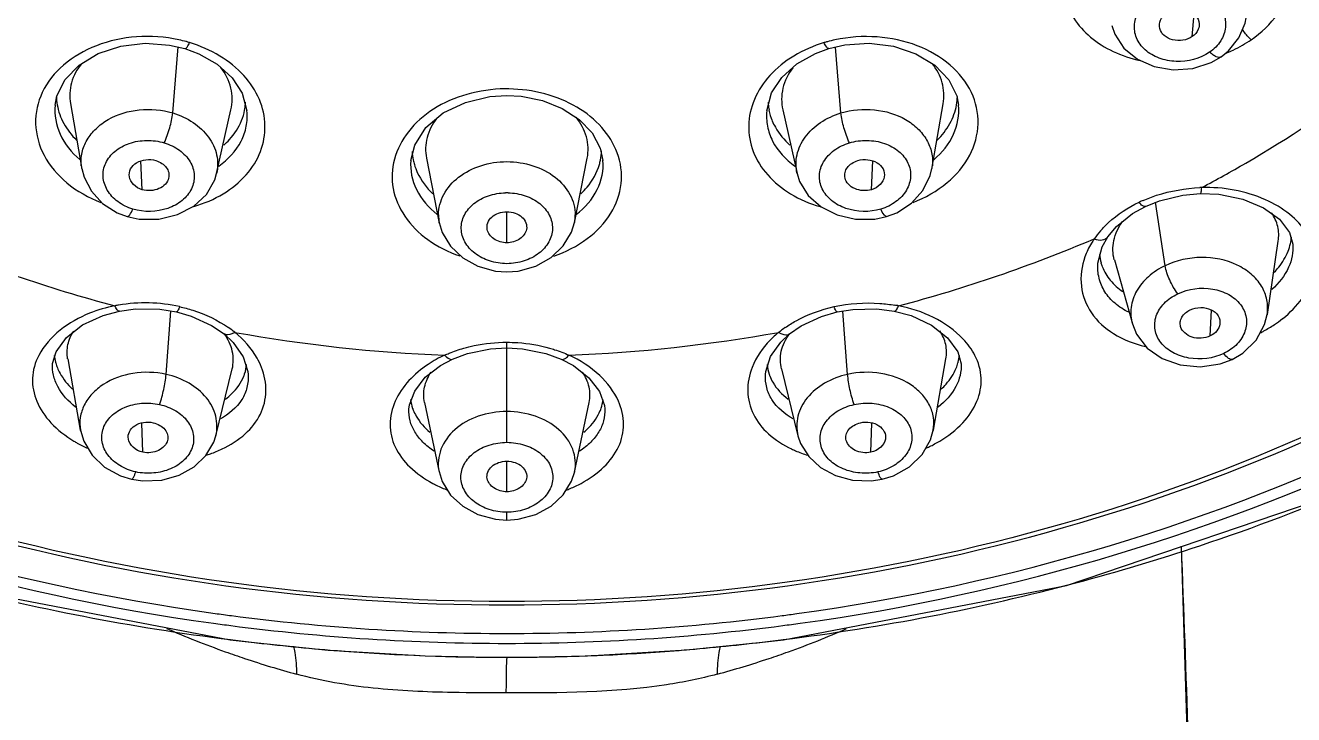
# Model space of a CAD drawing. Extents: x 0 to 1693, y 0 to 1240.
# Drawn here: x 918.06 to 945.77, y 613.66 to 628.72 of the extents above; entities that cross this region are included whole.
import ezdxf

# ---------------------------------------------------------------- set-up
doc = ezdxf.new("R2010")
doc.units = 0
doc.header["$LTSCALE"] = 14
doc.header["$MEASUREMENT"] = 0
doc.layers.add('DEF_LAYER_ASSEM_MEMBER', color=7, linetype='CONTINUOUS')

msp = doc.modelspace()

# ---------------------------------------------------------------- linework, layer by layer
at = {"layer": 'DEF_LAYER_ASSEM_MEMBER', "color": 9, "linetype": 'Continuous'}
for p, q in [((943.557, 628.474), (943.601, 628.963)), ((921.278, 626.807), (921.395, 628.248)), ((935.881, 626.807), (935.764, 628.247)), ((920.61, 625.13), (920.579, 625.762)), ((936.549, 625.13), (936.58, 625.761)), ((942.964, 623.47), (942.757, 624.855)), ((928.579, 623.969), (928.579, 624.649)), ((921.133, 621.095), (921.238, 622.479)), ((936.026, 621.095), (935.921, 622.479)), ((943.95, 621.934), (943.979, 622.501)), ((928.579, 621.674), (928.579, 621.797)), ((928.579, 621.009), (928.579, 621.674)), ((928.579, 620.284), (928.579, 621.009)), ((928.579, 619.611), (928.579, 620.284)), ((920.623, 619.396), (920.606, 620.032)), ((936.536, 619.396), (936.552, 620.032)), ((928.579, 618.531), (928.579, 619.198)), ((928.579, 617.912), (928.579, 618.083)), ((922.533, 615.299), (922.538, 615.302)), ((934.626, 615.299), (934.621, 615.302)), ((922.989, 615.243), (922.996, 615.246)), ((934.162, 615.246), (934.169, 615.243)), ((928.579, 614.912), (928.579, 614.916))]:
    msp.add_line(p, q, dxfattribs=at)
at = {"layer": 'DEF_LAYER_ASSEM_MEMBER', "color": 7, "linetype": 'Continuous'}
for p, q in [((921.208, 628.291), (921.544, 628.214)), ((935.614, 628.214), (935.968, 628.294)), ((943.973, 627.907), (944.19, 628.032)), ((928.208, 627.163), (928.579, 627.188)), ((928.579, 627.188), (928.893, 627.17)), ((918.709, 626.979), (918.708, 626.977)), ((919.044, 627.01), (919.289, 625.577)), ((937.869, 625.576), (938.114, 627.009)), ((938.451, 626.976), (938.45, 626.979)), ((922.236, 625.484), (922.55, 626.872)), ((922.901, 626.855), (922.9, 626.858)), ((934.258, 626.857), (934.257, 626.855)), ((934.609, 626.872), (934.922, 625.484)), ((926.823, 625.82), (927.103, 624.402)), ((930.055, 624.403), (930.336, 625.821)), ((926.48, 625.776), (926.48, 625.771)), ((930.679, 625.771), (930.678, 625.775)), ((937.827, 625.437), (937.866, 625.594)), ((942.254, 624.609), (942.533, 624.765)), ((942.533, 624.765), (942.533, 624.765)), ((927.103, 624.402), (927.101, 624.413)), ((929.993, 624.202), (930.057, 624.413)), ((930.057, 624.413), (930.055, 624.403)), ((936.62, 624.487), (936.878, 624.543)), ((945.682, 624.195), (945.753, 623.94)), ((941.494, 623.524), (941.589, 623.885)), ((941.589, 623.885), (941.711, 624.1)), ((945.201, 622.405), (945.437, 624.006)), ((945.753, 623.94), (945.753, 623.939)), ((941.856, 623.595), (942.249, 622.198)), ((945.2, 622.397), (945.201, 622.405)), ((922.4, 621.979), (922.4, 621.979)), ((922.4, 621.979), (922.599, 621.794)), ((934.563, 621.799), (934.757, 621.979)), ((934.757, 621.979), (934.757, 621.979)), ((918.654, 621.33), (918.728, 621.591)), ((918.984, 621.432), (919.259, 619.875)), ((927.13, 621.291), (927.389, 621.429)), ((929.767, 621.428), (929.768, 621.428)), ((929.768, 621.428), (930.033, 621.288)), ((937.9, 619.875), (938.175, 621.434)), ((944.168, 621.325), (944.431, 621.423)), ((918.654, 621.33), (918.656, 621.346)), ((922.219, 619.752), (922.578, 621.214)), ((934.581, 621.214), (934.94, 619.752)), ((938.503, 621.345), (938.504, 621.329)), ((926.778, 620.484), (927.099, 618.962)), ((930.06, 618.961), (930.38, 620.484)), ((919.259, 619.875), (919.262, 619.859)), ((937.837, 619.665), (937.895, 619.876)), ((937.897, 619.861), (937.9, 619.875)), ((929.994, 618.76), (930.062, 618.972)), ((930.06, 618.962), (930.062, 618.972)), ((936.539, 618.769), (936.781, 618.804)), ((922.532, 615.299), (922.989, 615.243)), ((934.169, 615.243), (934.626, 615.299))]:
    msp.add_line(p, q, dxfattribs=at)
for points in [[(888.091, 645.335), (888.17, 644.725), (889.485, 639.295), (891.85, 634.131), (895.194, 629.362), (899.441, 625.108), (904.491, 621.463), (910.188, 618.565), (916.407, 616.468), (922.533, 615.299)], [(934.626, 615.299), (940.81, 616.483), (947.081, 618.612), (952.817, 621.555), (957.892, 625.257), (962.14, 629.573), (965.468, 634.41), (967.791, 639.638), (969.068, 645.333)], [(944.19, 628.032), (944.352, 628.163), (944.577, 628.444), (944.711, 628.768), (944.734, 628.882)], [(941.797, 628.72), (941.865, 628.527), (942.064, 628.223), (942.357, 627.98), (942.725, 627.82), (943.138, 627.751), (943.566, 627.778), (943.973, 627.907)], [(918.709, 626.979), (918.748, 627.184), (918.925, 627.536), (919.236, 627.854), (919.652, 628.106), (920.145, 628.268), (920.678, 628.328), (921.208, 628.291)], [(935.968, 628.294), (936.5, 628.328), (937.03, 628.264), (937.52, 628.1), (937.931, 627.848), (938.237, 627.532), (938.411, 627.181), (938.449, 626.979)], [(921.544, 628.214), (921.849, 628.1), (922.252, 627.869), (922.578, 627.574), (922.798, 627.236), (922.9, 626.855)], [(934.259, 626.855), (934.364, 627.244), (934.588, 627.582), (934.918, 627.877), (935.323, 628.106), (935.614, 628.214)], [(926.48, 625.771), (926.566, 626.104), (926.811, 626.487), (927.191, 626.807), (927.674, 627.036), (928.208, 627.163)], [(928.893, 627.17), (929.358, 627.077), (929.791, 626.907), (930.161, 626.667), (930.441, 626.37), (930.618, 626.04), (930.679, 625.771)], [(919.293, 625.594), (919.341, 625.407), (919.5, 625.096), (919.746, 624.828), (920.066, 624.624), (920.28, 624.543)], [(920.28, 624.543), (920.547, 624.486), (920.978, 624.486), (921.384, 624.586), (921.736, 624.77), (922.014, 625.028), (922.195, 625.345), (922.237, 625.485)], [(934.922, 625.485), (934.977, 625.309), (935.166, 625.002), (935.445, 624.755), (935.795, 624.578), (936.196, 624.484), (936.62, 624.487)], [(936.878, 624.543), (937.1, 624.628), (937.425, 624.839), (937.672, 625.116), (937.827, 625.437)], [(942.533, 624.765), (942.839, 624.888), (943.348, 625.01), (943.738, 625.046)], [(943.738, 625.046), (944.139, 625.032), (944.663, 624.926), (945.114, 624.737), (945.465, 624.483), (945.682, 624.195)], [(927.102, 624.413), (927.169, 624.194), (927.35, 623.895), (927.614, 623.645), (927.947, 623.458), (928.333, 623.351), (928.579, 623.333)], [(941.711, 624.1), (941.902, 624.327), (942.254, 624.609)], [(928.579, 623.333), (928.828, 623.352), (929.215, 623.459), (929.55, 623.649), (929.813, 623.901), (929.993, 624.202)], [(918.728, 621.591), (918.955, 621.903), (919.31, 622.178), (919.758, 622.384), (920.113, 622.477)], [(920.113, 622.477), (920.467, 622.524), (920.996, 622.517), (921.359, 622.46)], [(935.8, 622.46), (936.138, 622.514), (936.666, 622.524), (937.044, 622.476)], [(937.044, 622.476), (937.413, 622.379), (937.862, 622.17), (938.21, 621.897)], [(921.359, 622.46), (921.682, 622.368), (922.125, 622.165), (922.4, 621.979)], [(934.757, 621.979), (935.014, 622.156), (935.456, 622.361), (935.8, 622.46)], [(942.248, 622.197), (942.339, 621.972), (942.571, 621.67), (942.898, 621.444), (943.292, 621.305), (943.727, 621.261), (944.168, 621.325)], [(944.431, 621.423), (944.659, 621.557), (944.953, 621.843), (945.139, 622.187), (945.193, 622.407)], [(922.599, 621.794), (922.817, 621.482), (922.92, 621.161), (922.926, 621.095)], [(927.39, 621.429), (927.719, 621.551), (928.225, 621.654), (928.579, 621.674)], [(928.579, 621.674), (928.924, 621.654), (929.429, 621.552), (929.767, 621.428)], [(934.233, 621.093), (934.24, 621.161), (934.343, 621.485), (934.563, 621.799)], [(938.21, 621.897), (938.431, 621.59), (938.504, 621.329)], [(926.44, 620.339), (926.451, 620.429), (926.565, 620.732), (926.797, 621.031), (927.13, 621.291)], [(930.033, 621.288), (930.371, 621.023), (930.602, 620.718)], [(930.602, 620.718), (930.71, 620.412), (930.718, 620.34)], [(919.263, 619.876), (919.333, 619.638), (919.516, 619.327), (919.79, 619.066), (920.139, 618.876), (920.377, 618.804)], [(920.377, 618.804), (920.627, 618.768), (921.037, 618.788), (921.416, 618.896), (921.744, 619.078), (922.003, 619.322), (922.176, 619.618), (922.22, 619.755)], [(934.939, 619.755), (934.996, 619.585), (935.175, 619.298), (935.436, 619.063), (935.761, 618.889), (936.136, 618.786), (936.539, 618.769)], [(936.781, 618.804), (937.027, 618.879), (937.381, 619.075), (937.656, 619.345), (937.837, 619.665)], [(927.097, 618.972), (927.167, 618.753), (927.35, 618.46), (927.615, 618.216), (927.948, 618.033), (928.333, 617.929), (928.579, 617.912)], [(928.579, 617.912), (928.827, 617.93), (929.214, 618.035), (929.548, 618.219), (929.812, 618.465), (929.994, 618.76)], [(943.975, 582.76), (943.778, 602.497), (943.32, 617.335)], [(922.989, 615.243), (924.678, 615.074), (926.794, 614.947), (928.579, 614.912)], [(928.579, 614.912), (930.342, 614.946), (932.508, 615.076), (934.169, 615.243)]]:
    msp.add_lwpolyline(points, dxfattribs=at)
at = {"layer": 'DEF_LAYER_ASSEM_MEMBER', "color": 9, "linetype": 'Continuous'}
for centre, radius, start, end in [((920.751, 625.351), 3.124, 74.6972, 77.8213), ((920.773, 625.436), 3.036, 73.2807, 74.6901), ((936.454, 625.107), 3.371, 104.9512, 106.2358), ((936.456, 625.101), 3.377, 102.0802, 104.9518), ((943.148, 630.959), 3.069, 291.8715, 292.2622), ((928.581, 624.03), 3.303, 90.2726, 90.7321), ((928.581, 624.033), 3.3, 90.0299, 90.2726), ((928.548, 623.655), 3.678, 89.2775, 89.5089), ((928.548, 623.669), 3.664, 88.8395, 89.2776), ((920.238, 625.739), 0.962, 185.1179, 188.7752), ((936.915, 625.74), 0.968, 351.2964, 354.7767), ((928.579, 623.793), 1.27, 89.9997, 91.1768), ((928.579, 623.792), 1.271, 88.8263, 89.9983), ((943.879, 621.479), 3.7, 91.7861, 92.3697), ((943.732, 622.029), 3.128, 113.5753, 115.3128), ((927.985, 624.578), 0.899, 179.9114, 190.5663), ((929.178, 624.578), 0.895, 349.394, 359.9635), ((943.143, 622.844), 2.112, 138.9033, 144.9623), ((928.031, 652.983), 31.428, 246.9808, 255.2238), ((929.026, 653.279), 31.74, 284.8117, 292.9736), ((920.647, 619.344), 3.311, 99.5909, 100.9933), ((920.675, 619.153), 3.504, 77.5965, 99.5231), ((936.491, 619.177), 3.477, 79.2469, 80.5673), ((943.894, 624.362), 2.623, 303.7922, 308.6444), ((920.954, 619.892), 2.707, 51.6302, 55.274), ((928.555, 655.098), 33.61, 259.8532, 267.7218), ((928.581, 655.308), 33.821, 272.298, 280.1174), ((936.136, 619.996), 2.584, 124.8191, 128.6581), ((929.206, 660.948), 45.949, 288.4131, 293.1285), ((929.01, 661.524), 46.557, 284.9424, 288.419), ((928.461, 662.956), 48.021, 255.1781, 262.9147), ((928.765, 662.605), 47.664, 277.0569, 284.8913), ((928.513, 661.424), 45.985, 262.1134, 262.5694), ((928.578, 661.98), 46.545, 262.5786, 270.0014), ((928.581, 661.979), 46.544, 269.9985, 277.4216), ((928.645, 661.426), 45.987, 277.4308, 277.8378), ((929.324, 634.305), 20.466, 246.4295, 250.3046), ((928.514, 661.668), 46.444, 262.1512, 262.6237), ((928.578, 662.222), 47.003, 262.6326, 270.0014), ((928.58, 662.222), 47.003, 269.9986, 277.3676), ((928.645, 661.668), 46.444, 277.3764, 277.8488), ((927.705, 634.557), 20.748, 289.7946, 293.5781), ((932.585, 696.132), 81.452, 262.91402, 263.23889), ((924.574, 696.123), 81.443, 276.76104, 277.08596), ((929.506, 634.807), 21, 250.3, 251.5214), ((928.587, 662.39), 47.475, 263.2368, 265.464), ((928.617, 662.739), 47.825, 265.4608, 265.6797), ((928.584, 662.294), 47.379, 265.6791, 269.9939), ((928.564, 662.429), 47.514, 272.5617, 274.5604), ((928.572, 662.387), 47.471, 274.5548, 276.7633), ((927.872, 634.109), 20.27, 288.5137, 289.7804), ((929.67, 635.31), 21.529, 251.5306, 254.6858), ((928.578, 662.211), 47.295, 270.0017, 272.5565), ((927.896, 634.039), 20.195, 285.1521, 288.5131)]:
    msp.add_arc(centre, radius, start, end, dxfattribs=at)
at = {"layer": 'DEF_LAYER_ASSEM_MEMBER', "color": 7, "linetype": 'Continuous'}
for centre, radius, start, end in [((919.97, 627.201), 1.235, 181.3985, 190.1375), ((921.658, 627.101), 1.214, 348.8977, 355.1301), ((921.665, 627.1), 1.207, 355.1373, 357.2293), ((935.491, 627.099), 1.206, 182.7191, 184.9246), ((935.494, 627.099), 1.208, 184.9289, 190.9541), ((937.174, 627.205), 1.251, 349.7346, 358.3744), ((921.63, 627.108), 1.243, 337.8675, 348.8544), ((935.512, 627.104), 1.227, 190.9926, 202.2863), ((927.708, 626.023), 1.199, 182.8567, 191.6362), ((929.459, 626.017), 1.191, 348.3207, 358.3172), ((927.748, 626.031), 1.24, 191.6258, 196.4061), ((929.44, 626.021), 1.21, 343.6372, 348.3191), ((944.682, 624.181), 1.046, 347.422, 354.997), ((942.557, 623.817), 1.034, 185.6651, 195.93), ((942.547, 623.814), 1.024, 195.9585, 198.3094), ((942.549, 623.815), 1.026, 198.311, 200.9302), ((919.638, 621.611), 0.955, 186.2477, 195.2937), ((919.685, 621.623), 1.004, 195.2358, 196.1429), ((937.468, 621.626), 1.009, 343.8242, 344.7335), ((937.52, 621.613), 0.956, 344.6717, 353.5491), ((919.73, 621.637), 1.051, 196.185, 202.2008), ((921.957, 621.398), 0.939, 338.8545, 340.254), ((921.962, 621.397), 0.934, 340.2552, 341.7018), ((921.951, 621.4), 0.946, 341.7571, 354.6727), ((935.206, 621.402), 0.945, 185.709, 198.5037), ((935.203, 621.402), 0.942, 198.5378, 199.5849), ((935.209, 621.404), 0.948, 199.5863, 201.1657), ((937.416, 621.642), 1.064, 337.3, 343.7714), ((927.387, 620.655), 0.918, 186.9945, 199.2812), ((929.778, 620.654), 0.911, 340.8179, 352.9873), ((927.421, 620.667), 0.953, 199.246, 201.5727), ((929.742, 620.666), 0.95, 337.9456, 340.8526)]:
    msp.add_arc(centre, radius, start, end, dxfattribs=at)
at = {"layer": 'DEF_LAYER_ASSEM_MEMBER', "color": 9, "linetype": 'Continuous'}
for points, start_tangent, end_tangent in [([(928.579, 679.564), (914.427, 677.363), (907.964, 674.683), (902.211, 671.061), (897.369, 666.623), (893.603, 661.521), (891.044, 655.932), (889.78, 650.048), (889.855, 644.073), (891.266, 638.212), (893.964, 632.667), (897.856, 627.631), (902.809, 623.277), (908.651, 619.754), (922.171, 615.658)], (-1, 0), (0.990632, -0.136562)), ([(934.987, 615.658), (948.508, 619.754), (954.35, 623.277), (959.302, 627.631), (963.195, 632.667), (965.893, 638.212), (967.304, 644.073), (967.378, 650.048), (966.115, 655.932), (963.556, 661.521), (959.79, 666.623), (954.947, 671.061), (949.195, 674.683), (942.731, 677.363), (928.579, 679.564)], (0.990632, 0.136562), (-1, 0)), ([(928.579, 679.155), (914.568, 676.977), (908.168, 674.324), (902.473, 670.739), (897.677, 666.346), (893.947, 661.296), (891.411, 655.763), (890.158, 649.938), (890.229, 644.022), (891.622, 638.219), (894.29, 632.729), (898.14, 627.741), (903.04, 623.427), (908.821, 619.936), (922.203, 615.873)], (-1, 0), (0.990541, -0.137215)), ([(934.916, 615.868), (948.308, 619.922), (954.094, 623.41), (959, 627.722), (962.856, 632.709), (965.53, 638.2), (966.928, 644.004), (967.003, 649.922), (965.752, 655.75), (963.218, 661.285), (959.489, 666.338), (954.693, 670.734), (948.997, 674.321), (942.595, 676.975), (928.579, 679.155)], (0.990658, 0.136371), (-1, 0)), ([(944.844, 628.405), (945.418, 628.97), (945.707, 629.643), (945.675, 630.335), (945.335, 630.962), (944.722, 631.445), (943.917, 631.722), (942.147, 631.54)], (0.822484, 0.568788), (-0.925801, -0.37801)), ([(941.608, 631.252), (941.161, 630.851), (940.858, 630.378), (940.72, 629.867), (940.759, 629.355), (940.967, 628.876), (941.331, 628.465), (941.827, 628.15), (942.419, 627.95)], (-0.818796, -0.574084), (0.976907, -0.213663)), ([(942.649, 629.294), (943.379, 629.5), (943.752, 629.426), (944.054, 629.244), (944.24, 628.982), (944.283, 628.68), (944.178, 628.381), (943.935, 628.133)], (0.821783, 0.5698), (-0.821772, -0.569817)), ([(943.935, 628.133), (943.204, 627.932), (942.831, 628.006), (942.527, 628.186), (942.339, 628.447), (942.296, 628.749), (942.405, 629.047), (942.649, 629.294)], (-0.821772, -0.569817), (0.821783, 0.5698)), ([(944.844, 628.405), (944.798, 628.448), (944.655, 628.633)], (-0.759209, 0.650847), (-0.523871, 0.851798)), ([(921.41, 628.404), (920.488, 628.469), (919.61, 628.275), (918.892, 627.851), (918.428, 627.257), (918.282, 626.571), (918.466, 625.883), (918.963, 625.283), (919.706, 624.85)], (-0.977462, 0.211113), (0.93146, -0.363844)), ([(921.544, 628.214), (921.59, 628.245), (921.647, 628.343)], (0.957462, -0.28856), (0.427486, 0.904022)), ([(921.741, 624.764), (922.383, 625.043), (922.882, 625.455), (923.196, 625.966), (923.294, 626.531), (923.171, 627.101), (922.831, 627.623), (922.307, 628.05), (921.647, 628.343)], (0.960006, 0.279978), (-0.955079, 0.29635)), ([(935.512, 628.343), (934.85, 628.05), (934.326, 627.623), (933.988, 627.099), (933.864, 626.529), (933.963, 625.963), (934.279, 625.453), (934.78, 625.041), (935.423, 624.762)], (-0.957563, -0.288225), (0.961186, -0.275901)), ([(935.614, 628.214), (935.569, 628.245), (935.512, 628.343)], (-0.957815, -0.287386), (-0.427431, 0.904048)), ([(937.456, 624.851), (938.199, 625.284), (938.693, 625.884), (938.877, 626.571), (938.731, 627.257), (938.266, 627.85), (937.549, 628.275), (936.67, 628.467), (935.749, 628.403)], (0.931838, 0.362874), (-0.977858, -0.209269)), ([(944.311, 628.119), (944.452, 628.181), (944.844, 628.405)], (0.925459, 0.378848), (0.823162, 0.567807)), ([(944.19, 628.032), (944.081, 628.034), (944.009, 628.074), (943.935, 628.133)], (-0.82158, -0.570093), (-0.742169, 0.670213)), ([(943.764, 625.177), (944.724, 625.711), (947.434, 627.504)], (0.882881, 0.469597), (0.800004, 0.599995)), ([(928.539, 627.333), (927.706, 627.213), (926.974, 626.887), (926.427, 626.396), (926.123, 625.797), (926.096, 625.159), (926.35, 624.552), (926.852, 624.04), (927.552, 623.682)], (-0.999918, -0.012776), (0.945688, -0.325077)), ([(930.991, 625.935), (930.657, 626.486), (930.112, 626.931), (929.41, 627.223), (928.622, 627.332)], (-0.349942, 0.936772), (-0.999795, 0.020256)), ([(918.709, 626.977), (918.817, 626.344), (919.248, 625.787)], (-0.092113, -0.995749), (0.760521, -0.649313)), ([(919.28, 625.653), (919.298, 625.943), (919.408, 626.219), (919.602, 626.463), (919.867, 626.662), (920.545, 626.875), (921.278, 626.807)], (-0.089138, 0.996019), (0.957579, -0.288172)), ([(935.881, 626.807), (936.614, 626.875), (937.293, 626.662), (937.558, 626.462), (937.752, 626.218), (937.861, 625.942), (937.879, 625.652)], (0.957582, 0.288162), (-0.090982, -0.995853)), ([(937.91, 625.786), (938.341, 626.343), (938.45, 626.976)], (0.761084, 0.648653), (-0.090785, 0.995871)), ([(921.093, 626.153), (921.213, 626.484), (921.278, 626.807)], (0.427174, 0.904169), (0.081297, 0.99669)), ([(921.278, 626.807), (921.727, 626.595), (922.062, 626.278), (922.238, 625.892), (922.237, 625.485)], (0.957664, -0.287889), (-0.218848, -0.975759)), ([(922.285, 625.645), (922.773, 626.192), (922.884, 626.515), (922.9, 626.855)], (0.812684, 0.582704), (-0.090476, 0.995899)), ([(934.259, 626.855), (934.275, 626.516), (934.385, 626.193), (934.873, 625.646)], (-0.090854, -0.995864), (0.812188, -0.583395)), ([(934.922, 625.485), (934.921, 625.892), (935.097, 626.278), (935.432, 626.595), (935.881, 626.807)], (-0.219059, 0.975712), (0.957667, 0.287879)), ([(936.066, 626.153), (935.945, 626.484), (935.881, 626.807)], (-0.427124, 0.904193), (-0.081293, 0.99669)), ([(920.409, 624.705), (920.077, 624.87), (919.849, 625.12), (919.757, 625.415), (919.815, 625.713), (920.016, 625.968), (920.329, 626.141), (920.707, 626.206), (921.093, 626.153)], (-0.957623, 0.288025), (0.957618, -0.288043)), ([(921.093, 626.153), (921.426, 625.99), (921.657, 625.742), (921.748, 625.446), (921.688, 625.149), (921.486, 624.895), (921.172, 624.722), (920.409, 624.705)], (0.957617, -0.288043), (-0.957623, 0.288026)), ([(936.75, 624.705), (935.987, 624.722), (935.673, 624.895), (935.47, 625.149), (935.41, 625.446), (935.502, 625.742), (935.732, 625.99), (936.066, 626.153)], (-0.957623, -0.288026), (0.957628, 0.288008)), ([(936.066, 626.153), (936.451, 626.206), (936.83, 626.141), (937.143, 625.968), (937.344, 625.713), (937.402, 625.415), (937.31, 625.12), (937.082, 624.87), (936.75, 624.705)], (0.957628, 0.288008), (-0.957623, -0.288025)), ([(929.605, 623.68), (930.338, 624.063), (930.849, 624.614), (931.078, 625.264), (930.991, 625.935)], (0.946007, 0.324148), (-0.349942, 0.936772)), ([(926.48, 625.771), (926.605, 625.136), (927.06, 624.588)], (-0.091379, -0.995816), (0.788469, -0.615075)), ([(927.086, 624.579), (927.202, 625.024), (927.524, 625.402), (928.009, 625.654), (928.579, 625.743)], (0.0027, 0.999996), (1, -0.000154)), ([(928.579, 625.743), (929.15, 625.653), (929.635, 625.402), (929.958, 625.023), (930.073, 624.577)], (1, 0.000145), (0.000538, -1)), ([(930.097, 624.587), (930.553, 625.135), (930.679, 625.771)], (0.788989, 0.614408), (-0.090924, 0.995858)), ([(928.579, 623.514), (928.2, 623.574), (927.88, 623.742), (927.663, 623.989), (927.583, 624.28), (927.651, 624.574), (927.859, 624.825), (928.176, 624.997), (928.553, 625.062)], (-1, 0), (0.999789, 0.020525)), ([(928.605, 625.062), (928.983, 624.997), (929.299, 624.825), (929.507, 624.574), (929.576, 624.28), (929.495, 623.989), (929.279, 623.741), (928.958, 623.574), (928.579, 623.514)], (0.99979, -0.020472), (-1, 0)), ([(942.481, 624.895), (942.776, 625.007), (943.726, 625.175)], (0.916511, 0.400009), (0.999145, 0.041346)), ([(943.738, 625.046), (943.746, 625.056), (943.753, 625.083), (943.759, 625.124), (943.763, 625.177)], (0.999555, 0.029814), (0.060172, 0.998188)), ([(945.534, 622.315), (945.958, 622.756), (946.186, 623.236), (946.217, 623.722), (946.049, 624.185), (945.685, 624.592), (945.155, 624.911), (943.763, 625.177)], (0.78298, 0.622047), (-0.999603, -0.028179)), ([(920.28, 624.543), (920.306, 624.549), (920.338, 624.581), (920.409, 624.705)], (0.957155, -0.289576), (0.427158, 0.904177)), ([(936.878, 624.543), (936.853, 624.549), (936.821, 624.581), (936.75, 624.705)], (-0.957093, -0.289781), (-0.427158, 0.904177)), ([(941.552, 624.232), (941.727, 624.411), (942.395, 624.856)], (0.656905, 0.753973), (0.902036, 0.43166)), ([(942.533, 624.765), (942.474, 624.778), (942.394, 624.856)], (-0.903347, -0.428911), (-0.627738, 0.778425)), ([(941.414, 624.056), (941.352, 623.96), (941.211, 623.663)], (-0.569099, -0.822269), (-0.337243, -0.941418)), ([(941.414, 624.056), (941.591, 624.034), (941.711, 624.1)], (0.948257, -0.317504), (0.570075, 0.821592)), ([(945.754, 623.939), (945.662, 623.436), (945.296, 622.952)], (0.091568, -0.995799), (-0.740138, -0.672455)), ([(941.211, 623.663), (941.133, 623.023), (941.352, 622.441), (941.837, 621.985), (942.534, 621.702)], (-0.337243, -0.941418), (0.97105, -0.238878)), ([(945.193, 622.407), (945.186, 622.724), (945.068, 623.025), (944.844, 623.285), (944.535, 623.484), (943.757, 623.649), (942.964, 623.47)], (0.14562, 0.989341), (-0.902518, -0.430653)), ([(942.175, 622.452), (941.869, 622.648), (941.648, 622.9), (941.521, 623.197), (941.494, 623.525)], (-0.901238, 0.433324), (0.075612, 0.997137)), ([(942.964, 623.47), (942.598, 623.229), (942.342, 622.915), (942.221, 622.56), (942.248, 622.198)], (-0.902548, -0.430588), (0.27039, -0.962751)), ([(943.239, 622.857), (943.064, 623.158), (942.964, 623.47)], (-0.6108, 0.791785), (-0.147954, 0.988994)), ([(944.245, 621.552), (943.481, 621.453), (943.13, 621.575), (942.871, 621.791), (942.745, 622.07), (942.77, 622.371), (942.943, 622.647), (943.239, 622.857)], (-0.902541, -0.430603), (0.902532, 0.430622)), ([(943.239, 622.857), (944.003, 622.96), (944.353, 622.838), (944.61, 622.621), (944.734, 622.34), (944.709, 622.04), (944.539, 621.762), (944.245, 621.552)], (0.902532, 0.430622), (-0.902541, -0.430603)), ([(928.579, 616.132), (916.43, 617.83), (905.631, 622.734)], (-1, 0), (-0.83663, 0.547769)), ([(920.016, 622.594), (919.46, 622.43), (918.35, 621.509)], (-0.981352, -0.192222), (-0.459225, -0.88832)), ([(920.113, 622.477), (920.065, 622.506), (920.016, 622.594)], (-0.981849, -0.189665), (-0.397019, 0.91781)), ([(921.428, 622.575), (921.389, 622.487), (921.372, 622.466), (921.359, 622.46)], (-0.345613, -0.938377), (-0.976244, 0.216675)), ([(921.428, 622.575), (921.72, 622.496), (922.496, 622.116)], (0.976096, -0.21734), (0.821814, -0.569756)), ([(951.527, 622.734), (940.729, 617.83), (928.579, 616.132)], (-0.83663, -0.547769), (-1, 0)), ([(934.66, 622.117), (934.899, 622.265), (935.731, 622.575)], (0.820817, 0.571191), (0.976199, 0.216876)), ([(935.8, 622.46), (935.786, 622.466), (935.77, 622.487), (935.73, 622.575)], (-0.976572, -0.215193), (-0.345695, 0.938347)), ([(935.731, 622.575), (936.732, 622.646), (937.061, 622.607)], (0.977025, 0.213125), (0.986475, -0.163912)), ([(937.044, 622.476), (937.091, 622.505), (937.14, 622.593)], (0.982331, -0.18715), (0.392432, 0.919781)), ([(938.808, 621.51), (938.55, 621.867), (937.14, 622.593)], (-0.460697, 0.887557), (-0.982048, 0.18863)), ([(922.635, 622.014), (922.569, 621.978), (922.4, 621.979)], (-0.839676, -0.543087), (-0.781909, 0.623392)), ([(923.218, 621.249), (923.121, 621.453), (922.635, 622.014)], (-0.362542, 0.931968), (-0.780837, 0.624735)), ([(934.521, 622.013), (934.329, 621.839), (933.94, 621.249)], (-0.777539, -0.628835), (-0.363887, -0.931443)), ([(934.521, 622.013), (934.587, 621.978), (934.757, 621.979)], (0.841742, -0.539879), (0.779591, 0.626288)), ([(945.043, 622.002), (945.124, 622.045), (945.353, 622.183)], (0.893204, 0.449653), (0.830755, 0.556638)), ([(927.219, 621.515), (927.32, 621.558), (927.639, 621.668)], (0.910142, 0.414297), (0.961642, 0.274308)), ([(927.639, 621.668), (927.866, 621.724), (928.579, 621.797)], (0.961642, 0.274308), (0.999994, 0.00336)), ([(928.579, 621.797), (928.818, 621.789), (929.513, 621.668)], (0.999993, -0.003662), (0.961872, -0.273502)), ([(929.513, 621.668), (929.623, 621.635), (929.937, 621.515)], (0.961872, -0.273502), (0.912187, -0.409774)), ([(918.35, 621.509), (918.213, 621.01), (918.307, 620.508), (918.615, 620.039), (919.12, 619.638)], (-0.459225, -0.88832), (0.860051, -0.510208)), ([(927.222, 621.515), (926.857, 621.313), (926.14, 620.509)], (-0.910767, -0.41292), (-0.405887, -0.913923)), ([(927.222, 621.515), (927.267, 621.47), (927.389, 621.429)], (0.661205, -0.750205), (0.911869, 0.410482)), ([(929.768, 621.428), (929.803, 621.423), (929.867, 621.452), (929.934, 621.515)], (0.913244, -0.407414), (0.657906, 0.7531)), ([(931.017, 620.51), (930.608, 621.072), (929.934, 621.515)], (-0.407131, 0.91337), (-0.912282, 0.409563)), ([(938.038, 619.637), (938.544, 620.039), (938.852, 620.508), (938.945, 621.01), (938.808, 621.51)], (0.860226, 0.509912), (-0.460697, 0.887557)), ([(944.431, 621.423), (944.349, 621.444), (944.245, 621.552)], (-0.901593, -0.432585), (-0.610786, 0.791795)), ([(919.154, 620.381), (918.765, 620.832), (918.673, 621.078), (918.654, 621.33)], (-0.784506, 0.620122), (0.082359, 0.996603)), ([(921.133, 621.095), (920.407, 621.116), (919.761, 620.874), (919.517, 620.669), (919.346, 620.425), (919.259, 620.155), (919.263, 619.876)], (-0.976348, 0.216205), (0.174344, -0.984685)), ([(920.991, 620.436), (921.082, 620.766), (921.133, 621.095)], (0.333831, 0.942633), (0.075352, 0.997157)), ([(922.22, 619.755), (922.218, 620.182), (922.015, 620.582), (921.636, 620.901), (921.133, 621.095)], (0.237473, 0.971394), (-0.976364, 0.216134)), ([(922.926, 621.095), (922.901, 620.809), (922.788, 620.546), (922.319, 620.123)], (0.062104, -0.99807), (-0.870814, -0.491613)), ([(922.358, 619.467), (922.864, 619.798), (923.193, 620.227), (923.314, 620.724), (923.218, 621.249)], (0.902773, 0.430116), (-0.362542, 0.931968)), ([(933.94, 621.249), (933.844, 620.724), (933.966, 620.227), (934.295, 619.798), (934.801, 619.467)], (-0.363887, -0.931443), (0.902776, -0.430111)), ([(934.839, 620.123), (934.371, 620.546), (934.258, 620.808), (934.233, 621.093)], (-0.870915, 0.491434), (0.061417, 0.998112)), ([(936.026, 621.095), (935.523, 620.901), (935.143, 620.582), (934.94, 620.181), (934.939, 619.755)], (-0.976356, -0.216169), (0.238477, -0.971148)), ([(937.895, 619.876), (937.9, 620.155), (937.813, 620.425), (937.641, 620.669), (937.398, 620.874), (936.752, 621.116), (936.026, 621.095)], (0.174526, 0.984653), (-0.97634, -0.21624)), ([(936.168, 620.436), (936.077, 620.766), (936.026, 621.095)], (-0.333892, 0.942611), (-0.075359, 0.997156)), ([(938.504, 621.329), (938.393, 620.832), (938.004, 620.381)], (0.082909, -0.996557), (-0.784576, -0.620033)), ([(920.47, 618.965), (920.119, 619.105), (919.863, 619.336), (919.737, 619.621), (919.762, 619.917), (919.933, 620.181), (920.227, 620.373), (920.599, 620.463), (920.991, 620.436)], (-0.976352, 0.216187), (0.976356, -0.216168)), ([(920.991, 620.436), (921.344, 620.298), (921.602, 620.069), (921.728, 619.784), (921.701, 619.488), (921.527, 619.225), (921.233, 619.033), (920.862, 618.941), (920.47, 618.965)], (0.976356, -0.216168), (-0.976352, 0.216187)), ([(926.14, 620.509), (926.027, 620.003), (926.138, 619.512), (926.458, 619.074), (926.959, 618.715)], (-0.405887, -0.913923), (0.881667, -0.471872)), ([(926.988, 619.418), (926.746, 619.616), (926.569, 619.839), (926.465, 620.082), (926.44, 620.339)], (-0.828718, 0.559666), (0.060512, 0.998167)), ([(928.579, 620.284), (927.954, 620.18), (927.443, 619.887), (927.14, 619.458), (927.097, 618.972)], (-1, 0.000019), (0.200519, -0.97969)), ([(930.062, 618.972), (930.019, 619.459), (929.715, 619.887), (929.204, 620.18), (928.579, 620.284)], (0.200319, 0.979731), (-1, -0.000054)), ([(930.719, 620.34), (930.694, 620.083), (930.59, 619.839), (930.412, 619.615), (930.17, 619.417)], (0.061335, -0.998117), (-0.82896, -0.559308)), ([(930.201, 618.715), (930.701, 619.074), (931.021, 619.513), (931.131, 620.004), (931.017, 620.51)], (0.88164, 0.471922), (-0.407131, 0.91337)), ([(936.689, 618.965), (936.296, 618.941), (935.926, 619.033), (935.632, 619.224), (935.458, 619.488), (935.431, 619.784), (935.556, 620.068), (935.815, 620.298), (936.168, 620.436)], (-0.976352, -0.216187), (0.976348, 0.216206)), ([(936.168, 620.436), (936.56, 620.463), (936.931, 620.373), (937.225, 620.181), (937.397, 619.917), (937.421, 619.621), (937.296, 619.336), (937.04, 619.106), (936.689, 618.965)], (0.976348, 0.216206), (-0.976352, -0.216187)), ([(919.12, 619.638), (919.193, 619.596), (919.424, 619.481)], (0.860051, -0.510208), (0.912963, -0.408042)), ([(922.011, 619.33), (922.101, 619.36), (922.358, 619.467)], (0.952112, 0.30575), (0.902773, 0.430116)), ([(928.579, 618.083), (928.194, 618.143), (927.87, 618.311), (927.653, 618.558), (927.575, 618.849), (927.651, 619.14), (927.867, 619.387), (928.194, 619.552), (928.579, 619.611)], (-1, 0), (1, 0.000019)), ([(928.579, 619.611), (928.965, 619.552), (929.291, 619.387), (929.508, 619.14), (929.583, 618.849), (929.506, 618.558), (929.289, 618.311), (928.964, 618.143), (928.579, 618.083)], (1, 0.000019), (-1, 0)), ([(934.801, 619.467), (934.885, 619.428), (935.153, 619.328)], (0.902776, -0.430111), (0.952721, -0.303847)), ([(937.734, 619.48), (937.813, 619.517), (938.038, 619.637)], (0.91318, 0.407557), (0.860226, 0.509912)), ([(920.377, 618.804), (920.396, 618.813), (920.419, 618.845), (920.47, 618.965)], (0.976008, -0.217735), (0.333868, 0.94262)), ([(936.781, 618.804), (936.763, 618.813), (936.74, 618.845), (936.689, 618.965)], (-0.975956, -0.21797), (-0.333868, 0.94262)), ([(926.959, 618.715), (927.036, 618.675), (927.284, 618.567)], (0.881667, -0.471872), (0.934361, -0.356327)), ([(929.875, 618.567), (929.96, 618.601), (930.201, 618.715)], (0.93446, 0.356067), (0.88164, 0.471922)), ([(943.667, 606.159), (943.599, 608.976), (943.322, 617.34)], (-0.021384, 0.999771), (-0.037804, 0.999285)), ([(923.917, 615.156), (923.946, 615.023), (923.983, 614.546)], (0.257942, -0.96616), (0.000993, -1)), ([(933.241, 615.155), (933.212, 615.022), (933.176, 614.546)], (-0.256761, -0.966475), (-0.000547, -1)), ([(928.567, 614.136), (928.574, 614.652), (928.584, 614.917)], (0.010336, 0.999947), (0.078494, 0.996915)), ([(928.579, 614.137), (927.391, 614.145), (925.657, 614.241), (923.984, 614.545)], (-0.999998, -0.001903), (-0.965306, 0.26112)), ([(933.175, 614.546), (932.07, 614.315), (928.579, 614.137)], (-0.965291, -0.261177), (-0.999998, 0.001899))]:
    msp.add_spline(points, degree=3, dxfattribs=dict(at, start_tangent=start_tangent, end_tangent=end_tangent))
at = {"layer": 'DEF_LAYER_ASSEM_MEMBER', "color": 7, "linetype": 'Continuous'}
for points, start_tangent, end_tangent in [([(942.845, 628.653), (942.862, 628.832), (942.992, 628.984)], (-0.245432, 0.969414), (0.821783, 0.569801)), ([(942.992, 628.984), (943.23, 629.071), (943.481, 629.038), (943.659, 628.899), (943.705, 628.699)], (0.821783, 0.569801), (-0.148045, -0.988981)), ([(943.557, 628.474), (943.353, 628.395), (943.127, 628.405), (942.942, 628.498), (942.845, 628.653)], (-0.821772, -0.569817), (-0.245432, 0.969414)), ([(943.705, 628.699), (943.688, 628.636), (943.557, 628.474)], (-0.148045, -0.988981), (-0.821772, -0.569817)), ([(919.289, 627.889), (919.066, 627.468), (919.044, 627.01)], (-0.636784, -0.771042), (0.168741, -0.98566)), ([(922.55, 626.872), (922.547, 627.349), (922.327, 627.802)], (0.220316, 0.975429), (-0.610811, 0.791777)), ([(934.826, 627.795), (934.611, 627.345), (934.609, 626.872)], (-0.605129, -0.796128), (0.22034, -0.975423)), ([(938.114, 627.009), (938.093, 627.467), (937.871, 627.887)], (0.168762, 0.985657), (-0.635219, 0.772332)), ([(918.754, 626.984), (918.898, 626.578), (919.177, 626.212)], (0.175837, -0.984419), (0.709615, -0.70459)), ([(937.981, 626.209), (938.26, 626.576), (938.405, 626.982)], (0.70964, 0.704564), (0.177737, 0.984078)), ([(922.393, 626.104), (922.517, 626.225), (922.782, 626.639)], (0.74944, 0.662073), (0.376416, 0.926451)), ([(927.044, 626.687), (926.836, 626.267), (926.823, 625.82)], (-0.604127, -0.796888), (0.193943, -0.981013)), ([(930.336, 625.821), (930.318, 626.283), (930.094, 626.714)], (0.193935, 0.981014), (-0.623879, 0.781521)), ([(934.376, 626.638), (934.447, 626.494), (934.766, 626.104)], (0.379058, -0.925373), (0.747994, -0.663706)), ([(920.332, 625.412), (920.357, 625.583), (920.488, 625.72), (920.69, 625.786), (920.91, 625.767)], (-0.168793, 0.985652), (0.957618, -0.288042)), ([(936.248, 625.767), (936.469, 625.786), (936.67, 625.719), (936.801, 625.583), (936.827, 625.412)], (0.957628, 0.288009), (-0.168787, -0.985653)), ([(920.91, 625.767), (921.041, 625.705), (921.138, 625.614), (921.19, 625.503), (921.189, 625.385)], (0.957618, -0.288042), (-0.220403, -0.975409)), ([(926.558, 625.68), (926.623, 625.508), (926.963, 625.038)], (0.282275, -0.959333), (0.724705, -0.68906)), ([(930.195, 625.038), (930.332, 625.184), (930.601, 625.68)], (0.723714, 0.6901), (0.281635, 0.959522)), ([(935.969, 625.385), (935.969, 625.503), (936.02, 625.614), (936.118, 625.705), (936.248, 625.767)], (-0.220403, 0.975409), (0.957628, 0.288009)), ([(920.61, 625.13), (920.422, 625.242), (920.332, 625.412)], (-0.957623, 0.288026), (-0.168793, 0.985652)), ([(921.189, 625.385), (921.117, 625.252), (920.978, 625.154), (920.797, 625.111), (920.61, 625.13)], (-0.220403, -0.975409), (-0.957623, 0.288026)), ([(936.549, 625.13), (936.362, 625.111), (936.181, 625.154), (936.042, 625.252), (935.969, 625.385)], (-0.957623, -0.288026), (-0.220403, 0.975409)), ([(936.827, 625.412), (936.736, 625.242), (936.549, 625.13)], (-0.168787, -0.985653), (-0.957623, -0.288026)), ([(928.15, 624.264), (928.162, 624.407), (928.25, 624.533), (928.398, 624.618), (928.579, 624.649)], (-0.194006, 0.981), (1, -0.000017)), ([(928.579, 624.649), (928.76, 624.618), (928.909, 624.533), (928.996, 624.407), (929.009, 624.264)], (1, -0.000017), (-0.194003, -0.981001)), ([(941.854, 623.595), (941.842, 624.017), (942.034, 624.441)], (-0.271872, 0.962333), (0.581593, 0.81348)), ([(945.437, 624.006), (945.424, 624.325), (945.292, 624.623)], (0.146221, 0.989252), (-0.561781, 0.827286)), ([(928.579, 623.969), (928.295, 624.056), (928.15, 624.264)], (-1, 0), (-0.194006, 0.981)), ([(929.009, 624.264), (928.863, 624.056), (928.579, 623.969)], (-0.194003, -0.981001), (-1, 0)), ([(945.65, 623.784), (945.702, 623.953)], (0.366237, 0.930522), (0.21718, 0.976132)), ([(945.35, 623.326), (945.446, 623.436), (945.65, 623.784)], (0.688847, 0.724906), (0.366237, 0.930522)), ([(941.591, 623.449), (941.766, 623.15), (942.04, 622.903)], (0.357212, -0.934023), (0.827088, -0.562073)), ([(905.565, 622.635), (916.411, 617.748), (928.575, 616.059)], (0.839042, -0.544067), (1, -0.00009)), ([(928.575, 616.059), (940.743, 617.747), (951.594, 622.635)], (1, -0.00009), (0.839042, 0.544067)), ([(943.303, 622.138), (943.296, 622.242), (943.331, 622.344), (943.511, 622.504)], (-0.270844, 0.962623), (0.902534, 0.430619)), ([(943.511, 622.504), (943.742, 622.556), (943.969, 622.508), (944.123, 622.374), (944.16, 622.193)], (0.902534, 0.430619), (-0.146042, -0.989278)), ([(944.16, 622.193), (944.093, 622.046), (943.95, 621.934)], (-0.146042, -0.989278), (-0.902541, -0.430603)), ([(918.982, 621.432), (918.988, 621.745), (919.115, 622.043)], (-0.174265, 0.984699), (0.547176, 0.837018)), ([(922.578, 621.214), (922.58, 621.599), (922.406, 621.979)], (0.238141, 0.971231), (-0.584155, 0.811642)), ([(934.581, 621.214), (934.577, 621.599), (934.753, 621.978)], (-0.242647, 0.970115), (0.584904, 0.811102)), ([(938.175, 621.434), (938.17, 621.747), (938.041, 622.045)], (0.173936, 0.984757), (-0.553293, 0.832987)), ([(943.95, 621.934), (943.754, 621.886), (943.553, 621.91), (943.391, 622.001), (943.303, 622.138)], (-0.902541, -0.430603), (-0.270844, 0.962623)), ([(918.757, 621.24), (918.816, 621.118), (919.085, 620.774)], (0.377228, -0.92612), (0.722518, -0.691352)), ([(926.778, 620.484), (926.781, 620.819), (926.924, 621.144)], (-0.200714, 0.97965), (0.559547, 0.828798)), ([(930.38, 620.484), (930.377, 620.819), (930.233, 621.145)], (0.205564, 0.978644), (-0.559321, 0.828951)), ([(938.073, 620.773), (938.177, 620.882), (938.398, 621.231)], (0.722746, 0.691113), (0.385125, 0.922864)), ([(922.433, 620.556), (922.565, 620.668), (922.833, 621.06)], (0.800153, 0.599796), (0.360719, 0.932675)), ([(934.325, 621.061), (934.392, 620.922), (934.726, 620.556)], (0.361043, -0.932549), (0.799918, -0.600109)), ([(926.534, 620.316), (926.597, 620.186), (926.899, 619.83)], (0.367629, -0.929973), (0.763089, -0.646293)), ([(930.259, 619.83), (930.376, 619.94), (930.622, 620.309)], (0.762557, 0.646921), (0.375404, 0.926861)), ([(920.308, 619.683), (920.33, 619.843), (920.45, 619.974), (920.638, 620.044), (920.85, 620.039)], (-0.17436, 0.984682), (0.976356, -0.21617)), ([(920.85, 620.039), (920.996, 619.982), (921.106, 619.891), (921.165, 619.775), (921.165, 619.653)], (0.976356, -0.21617), (-0.238503, -0.971142)), ([(935.994, 619.653), (935.994, 619.775), (936.053, 619.891), (936.163, 619.982), (936.308, 620.039)], (-0.238505, 0.971141), (0.976348, 0.216203)), ([(936.308, 620.039), (936.521, 620.044), (936.708, 619.974), (936.828, 619.843), (936.851, 619.683)], (0.976348, 0.216203), (-0.174369, -0.98468)), ([(920.623, 619.396), (920.411, 619.504), (920.308, 619.683)], (-0.976352, 0.216187), (-0.17436, 0.984682)), ([(921.165, 619.653), (920.969, 619.435), (920.801, 619.388), (920.623, 619.396)], (-0.238503, -0.971142), (-0.976352, 0.216187)), ([(936.536, 619.396), (936.358, 619.388), (936.19, 619.435), (935.994, 619.653)], (-0.976352, -0.216187), (-0.238505, 0.971141)), ([(936.851, 619.683), (936.748, 619.504), (936.536, 619.396)], (-0.174369, -0.98468), (-0.976352, -0.216187)), ([(928.15, 618.818), (928.162, 618.958), (928.249, 619.083), (928.397, 619.167), (928.579, 619.198)], (-0.205844, 0.978585), (1, 0.000016)), ([(928.579, 619.198), (928.761, 619.167), (928.91, 619.083), (928.997, 618.958), (929.009, 618.818)], (1, 0.000016), (-0.205842, -0.978585)), ([(928.579, 618.531), (928.296, 618.615), (928.15, 618.818)], (-1, 0), (-0.205844, 0.978585)), ([(929.009, 618.818), (928.862, 618.615), (928.579, 618.531)], (-0.205842, -0.978585), (-1, 0))]:
    msp.add_spline(points, degree=3, dxfattribs=dict(at, start_tangent=start_tangent, end_tangent=end_tangent))

doc.saveas('drawing.dxf')
